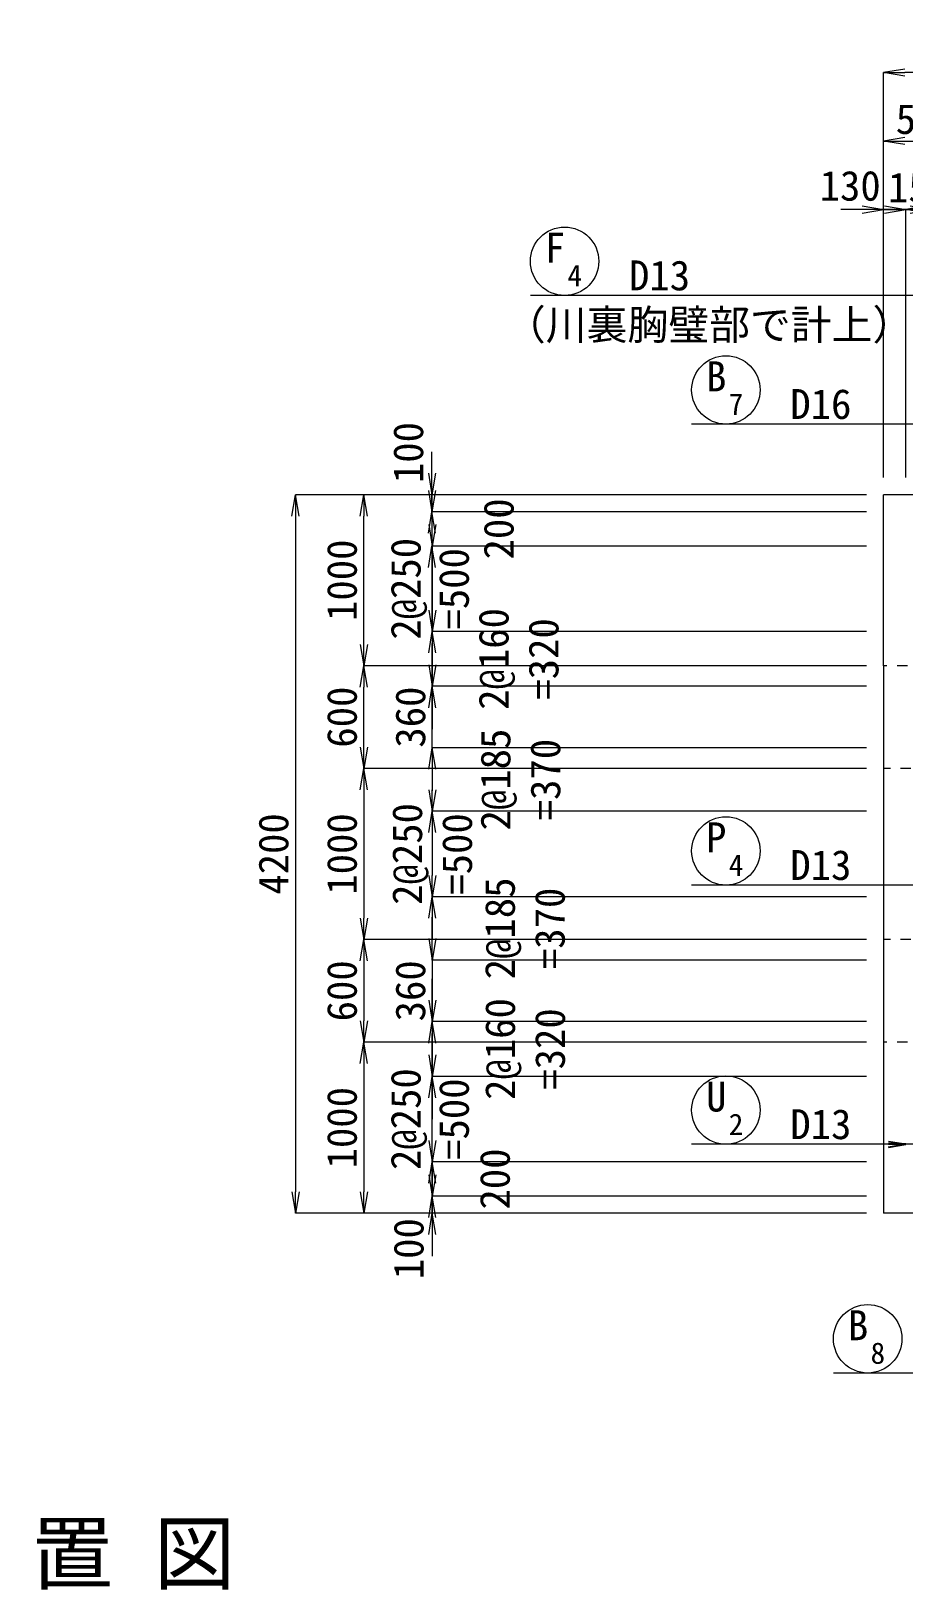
# Model space of a CAD drawing. Header units: millimetres. Extents: x 169470 to 758170, y -17820 to 11880.
# Drawn here: x 534693 to 539794, y -12513 to -3403 of the extents above; entities that cross this region are included whole.
import ezdxf
from ezdxf.enums import TextEntityAlignment as Align

# ---------------------------------------------------------------- set-up
doc = ezdxf.new("R2010")
doc.units = ezdxf.units.MM
doc.header["$LTSCALE"] = 50
doc.header["$PDSIZE"] = 300
doc.linetypes.add('SXF_跳び破線', pattern=[12, 6, -6])
doc.layers.get('Defpoints').update_dxf_attribs({"color": 151})
for name, color, linetype, lineweight in [('D-BGD', 7, 'Continuous', 13), ('D-STR-DIM', 7, 'Continuous', 13), ('D-STR-HTXT', 7, 'Continuous', 13), ('D-STR-TXT', 7, 'Continuous', 13)]:
    doc.layers.add(name, color=color, linetype=linetype, lineweight=lineweight)
doc.styles.add('MS ゴシック', font='MS Gothic.ttf')
doc.styles.add('YOKO_GOTHIC', font='MS Gothic.ttf')
doc.dimstyles.new('DIM-50', dxfattribs={"dimscale": 50, "dimtxt": 3.5, "dimasz": 2.5, "dimexe": 0, "dimexo": 2, "dimgap": 0.8, "dimtad": 1, "dimdec": 0, "dimzin": 1, "dimdsep": 46, "dimtxsty": 'MS ゴシック', "dimblk": 'OPEN', "dimcen": 0.1, "dimclrd": 256, "dimclre": 256, "dimclrt": 256, "dimaunit": 1, "dimadec": 3, "dimazin": 0, "dimtfac": 1, "dimtdec": 0, "dimtix": 1, "dimtmove": 2, "dimatfit": 3, "dimldrblk": 'OPEN', "dimfxl": 1, "dimlwd": -1, "dimlwe": -1, "dimarcsym": 2})
doc.dimstyles.new('S50', dxfattribs={"dimscale": 50, "dimtxt": 3.5, "dimasz": 2, "dimexe": 1, "dimexo": 1, "dimgap": 1, "dimtad": 1, "dimdec": 0, "dimzin": 1, "dimdsep": 46, "dimtxsty": 'YOKO_GOTHIC', "dimblk": 'OPEN', "dimcen": 0, "dimclrd": 256, "dimclre": 256, "dimclrt": 256, "dimaunit": 1, "dimadec": 3, "dimazin": 0, "dimtfac": 1, "dimtdec": 0, "dimtix": 1, "dimtmove": 2, "dimatfit": 3, "dimldrblk": 'OPEN', "dimfxl": 1, "dimlwd": -1, "dimlwe": -1, "dimarcsym": 0})

# ---------------------------------------------------------------- blocks, each defined once
blk = doc.blocks.new('_Open')
at = {"color": 0, "linetype": 'ByBlock', "lineweight": -2}
for p, q in [((-1, 0.167), (0, 0)), ((-1, -0.167), (0, 0)), ((0, 0), (-1, 0))]:
    blk.add_line(p, q, dxfattribs=at)
blk = doc.blocks.new('*D350')
at = {"layer": 'D-STR-DIM', "ltscale": 1500, "transparency": 16777216}
for p, q in [((537036.1, -5987.2), (537036.1, -5862.2)), ((539575.1, -6112.2), (537036.1, -6112.2)), ((537036.1, -6112.2), (537036.1, -6212.2)), ((539575.1, -6212.2), (537036.1, -6212.2)), ((537036.1, -6337.2), (537036.1, -6462.2))]:
    blk.add_line(p, q, dxfattribs=at)
at = {"layer": 'Defpoints', "color": 0, "ltscale": 1500, "transparency": 16777216}
for p in [(539675.1, -6112.2), (537036.1, -6212.2), (539675.1, -6212.2)]:
    blk.add_point(p, dxfattribs=at)
at = {"layer": 'D-STR-DIM', "ltscale": 1500, "transparency": 16777216, "xscale": 125, "yscale": 125, "zscale": 125}
for p, rotation in [((537036.1, -6112.2), 270), ((537036.1, -6212.2), 90)]:
    blk.add_blockref('_Open', p, dxfattribs=dict(at, rotation=rotation))
at = {"layer": 'D-STR-DIM', "ltscale": 1500, "transparency": 16777216, "insert": (536898.6, -5865.8), "char_height": 175, "attachment_point": 5, "rotation": 90, "style": 'MS ゴシック'}
blk.add_mtext('100', dxfattribs=at)
blk = doc.blocks.new('*D351')
at = {"layer": 'D-STR-DIM', "ltscale": 1500, "transparency": 16777216}
for p, q in [((537036.1, -6087.2), (537036.1, -5962.2)), ((539575.1, -6212.2), (537036.1, -6212.2)), ((537036.1, -6212.2), (537036.1, -6412.2)), ((539575.1, -6412.2), (537036.1, -6412.2)), ((537036.1, -6537.2), (537036.1, -6662.2))]:
    blk.add_line(p, q, dxfattribs=at)
at = {"layer": 'Defpoints', "color": 0, "ltscale": 1500, "transparency": 16777216}
for p in [(539675.1, -6212.2), (537036.1, -6412.2), (539675.1, -6412.2)]:
    blk.add_point(p, dxfattribs=at)
at = {"layer": 'D-STR-DIM', "ltscale": 1500, "transparency": 16777216, "xscale": 125, "yscale": 125, "zscale": 125}
for p, rotation in [((537036.1, -6212.2), 270), ((537036.1, -6412.2), 90)]:
    blk.add_blockref('_Open', p, dxfattribs=dict(at, rotation=rotation))
at = {"layer": 'D-STR-DIM', "ltscale": 1500, "transparency": 16777216, "insert": (537427, -6312.2), "char_height": 175, "attachment_point": 5, "rotation": 90, "style": 'MS ゴシック'}
blk.add_mtext('200', dxfattribs=at)
blk = doc.blocks.new('*D352')
at = {"layer": 'D-STR-DIM', "ltscale": 1500, "transparency": 16777216}
for p, q in [((537038.2, -6287.2), (537038.2, -6162.2)), ((539575.1, -6412.2), (537038.2, -6412.2)), ((537038.2, -6412.2), (537038.2, -6912.2)), ((539575.1, -6912.2), (537038.2, -6912.2)), ((537038.2, -7037.2), (537038.2, -7162.2))]:
    blk.add_line(p, q, dxfattribs=at)
at = {"layer": 'Defpoints', "color": 0, "ltscale": 1500, "transparency": 16777216}
for p in [(539675.1, -6412.2), (537038.2, -6912.2), (539675.1, -6912.2)]:
    blk.add_point(p, dxfattribs=at)
at = {"layer": 'D-STR-DIM', "ltscale": 1500, "transparency": 16777216, "xscale": 125, "yscale": 125, "zscale": 125}
for p, rotation in [((537038.2, -6412.2), 270), ((537038.2, -6912.2), 90)]:
    blk.add_blockref('_Open', p, dxfattribs=dict(at, rotation=rotation))
at = {"layer": 'D-STR-DIM', "ltscale": 1500, "transparency": 16777216, "char_height": 175, "attachment_point": 5, "rotation": 90, "style": 'MS ゴシック'}
for s, insert in [('2@250', (536901.4, -6662.2)), ('=500', (537165.7, -6662.2))]:
    blk.add_mtext(s, dxfattribs=dict(at, insert=insert))
blk = doc.blocks.new('*D353')
at = {"layer": 'D-STR-DIM', "ltscale": 1500, "transparency": 16777216}
for p, q in [((537038.2, -10087.2), (537038.2, -9962.2)), ((539575.1, -10212.2), (537038.2, -10212.2)), ((537038.2, -10312.2), (537038.2, -10212.2)), ((539575.1, -10312.2), (537038.2, -10312.2)), ((537038.2, -10437.2), (537038.2, -10562.2))]:
    blk.add_line(p, q, dxfattribs=at)
at = {"layer": 'Defpoints', "color": 0, "ltscale": 1500, "transparency": 16777216}
for p in [(537038.2, -10212.2), (539675.1, -10212.2), (539675.1, -10312.2)]:
    blk.add_point(p, dxfattribs=at)
at = {"layer": 'D-STR-DIM', "ltscale": 1500, "transparency": 16777216, "xscale": 125, "yscale": 125, "zscale": 125}
for p, rotation in [((537038.2, -10212.2), 270), ((537038.2, -10312.2), 90)]:
    blk.add_blockref('_Open', p, dxfattribs=dict(at, rotation=rotation))
at = {"layer": 'D-STR-DIM', "ltscale": 1500, "transparency": 16777216, "insert": (536900.7, -10519.4), "char_height": 175, "attachment_point": 5, "rotation": 90, "style": 'MS ゴシック'}
blk.add_mtext('100', dxfattribs=at)
blk = doc.blocks.new('*D354')
at = {"layer": 'D-STR-DIM', "ltscale": 1500, "transparency": 16777216}
for p, q in [((537038.2, -9887.2), (537038.2, -9762.2)), ((539575.1, -10012.2), (537038.2, -10012.2)), ((537038.2, -10212.2), (537038.2, -10012.2)), ((539575.1, -10212.2), (537038.2, -10212.2)), ((537038.2, -10337.2), (537038.2, -10462.2))]:
    blk.add_line(p, q, dxfattribs=at)
at = {"layer": 'Defpoints', "color": 0, "ltscale": 1500, "transparency": 16777216}
for p in [(537038.2, -10012.2), (539675.1, -10012.2), (539675.1, -10212.2)]:
    blk.add_point(p, dxfattribs=at)
at = {"layer": 'D-STR-DIM', "ltscale": 1500, "transparency": 16777216, "xscale": 125, "yscale": 125, "zscale": 125}
for p, rotation in [((537038.2, -10012.2), 270), ((537038.2, -10212.2), 90)]:
    blk.add_blockref('_Open', p, dxfattribs=dict(at, rotation=rotation))
at = {"layer": 'D-STR-DIM', "ltscale": 1500, "transparency": 16777216, "insert": (537404.8, -10112.2), "char_height": 175, "attachment_point": 5, "rotation": 90, "style": 'MS ゴシック'}
blk.add_mtext('200', dxfattribs=at)
blk = doc.blocks.new('*D355')
at = {"layer": 'D-STR-DIM', "ltscale": 1500, "transparency": 16777216}
for p, q in [((537038.2, -9387.2), (537038.2, -9262.2)), ((539575.1, -9512.2), (537038.2, -9512.2)), ((537038.2, -10012.2), (537038.2, -9512.2)), ((539575.1, -10012.2), (537038.2, -10012.2)), ((537038.2, -10137.2), (537038.2, -10262.2))]:
    blk.add_line(p, q, dxfattribs=at)
at = {"layer": 'Defpoints', "color": 0, "ltscale": 1500, "transparency": 16777216}
for p in [(537038.2, -9512.2), (539675.1, -9512.2), (539675.1, -10012.2)]:
    blk.add_point(p, dxfattribs=at)
at = {"layer": 'D-STR-DIM', "ltscale": 1500, "transparency": 16777216, "xscale": 125, "yscale": 125, "zscale": 125}
for p, rotation in [((537038.2, -9512.2), 270), ((537038.2, -10012.2), 90)]:
    blk.add_blockref('_Open', p, dxfattribs=dict(at, rotation=rotation))
at = {"layer": 'D-STR-DIM', "ltscale": 1500, "transparency": 16777216, "char_height": 175, "attachment_point": 5, "rotation": 90, "style": 'MS ゴシック'}
for s, insert in [('2@250', (536901.4, -9762.2)), ('=500', (537165.7, -9762.2))]:
    blk.add_mtext(s, dxfattribs=dict(at, insert=insert))
blk = doc.blocks.new('*D356')
at = {"layer": 'D-STR-DIM', "ltscale": 1500, "transparency": 16777216}
for p, q in [((539575.1, -7592.2), (537038.2, -7592.2)), ((537038.2, -7717.2), (537038.2, -7837.2)), ((539575.1, -7962.2), (537038.2, -7962.2))]:
    blk.add_line(p, q, dxfattribs=at)
at = {"layer": 'Defpoints', "color": 0, "ltscale": 1500, "transparency": 16777216}
for p in [(539675.1, -7592.2), (537038.2, -7962.2), (539675.1, -7962.2)]:
    blk.add_point(p, dxfattribs=at)
at = {"layer": 'D-STR-DIM', "ltscale": 1500, "transparency": 16777216, "xscale": 125, "yscale": 125, "zscale": 125}
for p, rotation in [((537038.2, -7592.2), 90), ((537038.2, -7962.2), 270)]:
    blk.add_blockref('_Open', p, dxfattribs=dict(at, rotation=rotation))
at = {"layer": 'D-STR-DIM', "ltscale": 1500, "transparency": 16777216, "insert": (537554.2, -7777.2), "char_height": 175, "attachment_point": 5, "rotation": 90, "style": 'MS ゴシック'}
blk.add_mtext('2@185\\P=370', dxfattribs=at)
blk = doc.blocks.new('*D357')
at = {"layer": 'D-STR-DIM', "ltscale": 1500, "transparency": 16777216}
for p, q in [((539575.1, -7962.2), (537038.2, -7962.2)), ((537038.2, -8087.2), (537038.2, -8337.2)), ((539575.1, -8462.2), (537038.2, -8462.2))]:
    blk.add_line(p, q, dxfattribs=at)
at = {"layer": 'Defpoints', "color": 0, "ltscale": 1500, "transparency": 16777216}
for p in [(539675.1, -7962.2), (537038.2, -8462.2), (539675.1, -8462.2)]:
    blk.add_point(p, dxfattribs=at)
at = {"layer": 'D-STR-DIM', "ltscale": 1500, "transparency": 16777216, "xscale": 125, "yscale": 125, "zscale": 125}
for p, rotation in [((537038.2, -7962.2), 90), ((537038.2, -8462.2), 270)]:
    blk.add_blockref('_Open', p, dxfattribs=dict(at, rotation=rotation))
at = {"layer": 'D-STR-DIM', "ltscale": 1500, "transparency": 16777216, "insert": (537038.2, -8212.2), "char_height": 175, "attachment_point": 5, "rotation": 90, "style": 'MS ゴシック'}
blk.add_mtext('2@250\\P=500', dxfattribs=at)
blk = doc.blocks.new('*D358')
at = {"layer": 'D-STR-DIM', "ltscale": 1500, "transparency": 16777216}
for p, q in [((539575.1, -8462.2), (537038.2, -8462.2)), ((537038.2, -8587.2), (537038.2, -8707.2)), ((539575.1, -8832.2), (537038.2, -8832.2))]:
    blk.add_line(p, q, dxfattribs=at)
at = {"layer": 'Defpoints', "color": 0, "ltscale": 1500, "transparency": 16777216}
for p in [(539675.1, -8462.2), (537038.2, -8832.2), (539675.1, -8832.2)]:
    blk.add_point(p, dxfattribs=at)
at = {"layer": 'D-STR-DIM', "ltscale": 1500, "transparency": 16777216, "xscale": 125, "yscale": 125, "zscale": 125}
for p, rotation in [((537038.2, -8462.2), 90), ((537038.2, -8832.2), 270)]:
    blk.add_blockref('_Open', p, dxfattribs=dict(at, rotation=rotation))
at = {"layer": 'D-STR-DIM', "ltscale": 1500, "transparency": 16777216, "insert": (537580.2, -8647.2), "char_height": 175, "attachment_point": 5, "rotation": 90, "style": 'MS ゴシック'}
blk.add_mtext('2@185\\P=370', dxfattribs=at)
blk = doc.blocks.new('*D359')
at = {"layer": 'D-STR-DIM', "ltscale": 1500, "transparency": 16777216}
for p, q in [((537038.2, -8707.2), (537038.2, -8582.2)), ((539575.1, -8832.2), (537038.2, -8832.2)), ((537038.2, -8832.2), (537038.2, -9192.2)), ((539575.1, -9192.2), (537038.2, -9192.2)), ((537038.2, -9317.2), (537038.2, -9442.2))]:
    blk.add_line(p, q, dxfattribs=at)
at = {"layer": 'Defpoints', "color": 0, "ltscale": 1500, "transparency": 16777216}
for p in [(539675.1, -8832.2), (537038.2, -9192.2), (539675.1, -9192.2)]:
    blk.add_point(p, dxfattribs=at)
at = {"layer": 'D-STR-DIM', "ltscale": 1500, "transparency": 16777216, "xscale": 125, "yscale": 125, "zscale": 125}
for p, rotation in [((537038.2, -8832.2), 270), ((537038.2, -9192.2), 90)]:
    blk.add_blockref('_Open', p, dxfattribs=dict(at, rotation=rotation))
at = {"layer": 'D-STR-DIM', "ltscale": 1500, "transparency": 16777216, "insert": (536910.7, -9012.2), "char_height": 175, "attachment_point": 5, "rotation": 90, "style": 'MS ゴシック'}
blk.add_mtext('360', dxfattribs=at)
blk = doc.blocks.new('*D360')
at = {"layer": 'D-STR-DIM', "ltscale": 1500, "transparency": 16777216}
for p, q in [((539575.1, -9312.2), (536638.2, -9312.2)), ((536638.2, -9437.2), (536638.2, -10187.2)), ((539575.1, -10312.2), (536638.2, -10312.2))]:
    blk.add_line(p, q, dxfattribs=at)
at = {"layer": 'Defpoints', "color": 0, "ltscale": 1500, "transparency": 16777216}
for p in [(539675.1, -9312.2), (536638.2, -10312.2), (539675.1, -10312.2)]:
    blk.add_point(p, dxfattribs=at)
at = {"layer": 'D-STR-DIM', "ltscale": 1500, "transparency": 16777216, "xscale": 125, "yscale": 125, "zscale": 125}
for p, rotation in [((536638.2, -9312.2), 90), ((536638.2, -10312.2), 270)]:
    blk.add_blockref('_Open', p, dxfattribs=dict(at, rotation=rotation))
at = {"layer": 'D-STR-DIM', "ltscale": 1500, "transparency": 16777216, "insert": (536510.7, -9812.2), "char_height": 175, "attachment_point": 5, "rotation": 90, "style": 'MS ゴシック'}
blk.add_mtext('1000', dxfattribs=at)
blk = doc.blocks.new('*D361')
at = {"layer": 'D-STR-DIM', "ltscale": 1500, "transparency": 16777216}
for p, q in [((539575.1, -7112.2), (536638.2, -7112.2)), ((536638.2, -7587.2), (536638.2, -7237.2)), ((539575.1, -7712.2), (536638.2, -7712.2))]:
    blk.add_line(p, q, dxfattribs=at)
at = {"layer": 'Defpoints', "color": 0, "ltscale": 1500, "transparency": 16777216}
for p in [(536638.2, -7112.2), (539675.1, -7112.2), (539675.1, -7712.2)]:
    blk.add_point(p, dxfattribs=at)
at = {"layer": 'D-STR-DIM', "ltscale": 1500, "transparency": 16777216, "xscale": 125, "yscale": 125, "zscale": 125}
for p, rotation in [((536638.2, -7112.2), 90), ((536638.2, -7712.2), 270)]:
    blk.add_blockref('_Open', p, dxfattribs=dict(at, rotation=rotation))
at = {"layer": 'D-STR-DIM', "ltscale": 1500, "transparency": 16777216, "insert": (536510.7, -7412.2), "char_height": 175, "attachment_point": 5, "rotation": 90, "style": 'MS ゴシック'}
blk.add_mtext('600', dxfattribs=at)
blk = doc.blocks.new('*D362')
at = {"layer": 'D-STR-DIM', "ltscale": 1500, "transparency": 16777216}
for p, q in [((539575.1, -6112.2), (536638.2, -6112.2)), ((536638.2, -6987.2), (536638.2, -6237.2)), ((539575.1, -7112.2), (536638.2, -7112.2))]:
    blk.add_line(p, q, dxfattribs=at)
at = {"layer": 'Defpoints', "color": 0, "ltscale": 1500, "transparency": 16777216}
for p in [(536638.2, -6112.2), (539675.1, -6112.2), (539675.1, -7112.2)]:
    blk.add_point(p, dxfattribs=at)
at = {"layer": 'D-STR-DIM', "ltscale": 1500, "transparency": 16777216, "xscale": 125, "yscale": 125, "zscale": 125}
for p, rotation in [((536638.2, -6112.2), 90), ((536638.2, -7112.2), 270)]:
    blk.add_blockref('_Open', p, dxfattribs=dict(at, rotation=rotation))
at = {"layer": 'D-STR-DIM', "ltscale": 1500, "transparency": 16777216, "insert": (536510.7, -6612.2), "char_height": 175, "attachment_point": 5, "rotation": 90, "style": 'MS ゴシック'}
blk.add_mtext('1000', dxfattribs=at)
blk = doc.blocks.new('*D363')
at = {"layer": 'D-STR-DIM', "ltscale": 1500, "transparency": 16777216}
for p, q in [((539575.1, -6112.2), (536238.2, -6112.2)), ((536238.2, -6237.2), (536238.2, -10187.2)), ((539575.1, -10312.2), (536238.2, -10312.2))]:
    blk.add_line(p, q, dxfattribs=at)
at = {"layer": 'Defpoints', "color": 0, "ltscale": 1500, "transparency": 16777216}
for p in [(539675.1, -6112.2), (536238.2, -10312.2), (539675.1, -10312.2)]:
    blk.add_point(p, dxfattribs=at)
at = {"layer": 'D-STR-DIM', "ltscale": 1500, "transparency": 16777216, "xscale": 125, "yscale": 125, "zscale": 125}
for p, rotation in [((536238.2, -6112.2), 90), ((536238.2, -10312.2), 270)]:
    blk.add_blockref('_Open', p, dxfattribs=dict(at, rotation=rotation))
at = {"layer": 'D-STR-DIM', "ltscale": 1500, "transparency": 16777216, "insert": (536110.7, -8212.2), "char_height": 175, "attachment_point": 5, "rotation": 90, "style": 'MS ゴシック'}
blk.add_mtext('4200', dxfattribs=at)
blk = doc.blocks.new('*D364')
at = {"layer": 'D-STR-DIM', "ltscale": 1500, "transparency": 16777216}
for p, q in [((537038.2, -7107.2), (537038.2, -6982.2)), ((539575.1, -7232.2), (537038.2, -7232.2)), ((537038.2, -7592.2), (537038.2, -7232.2)), ((539575.1, -7592.2), (537038.2, -7592.2)), ((537038.2, -7717.2), (537038.2, -7842.2))]:
    blk.add_line(p, q, dxfattribs=at)
at = {"layer": 'Defpoints', "color": 0, "ltscale": 1500, "transparency": 16777216}
for p in [(537038.2, -7232.2), (539675.1, -7232.2), (539675.1, -7592.2)]:
    blk.add_point(p, dxfattribs=at)
at = {"layer": 'D-STR-DIM', "ltscale": 1500, "transparency": 16777216, "xscale": 125, "yscale": 125, "zscale": 125}
for p, rotation in [((537038.2, -7232.2), 270), ((537038.2, -7592.2), 90)]:
    blk.add_blockref('_Open', p, dxfattribs=dict(at, rotation=rotation))
at = {"layer": 'D-STR-DIM', "ltscale": 1500, "transparency": 16777216, "insert": (536910.7, -7412.2), "char_height": 175, "attachment_point": 5, "rotation": 90, "style": 'MS ゴシック'}
blk.add_mtext('360', dxfattribs=at)
blk = doc.blocks.new('*D365')
at = {"layer": 'D-STR-DIM', "ltscale": 1500, "transparency": 16777216}
for p, q in [((539550.1, -4445), (539425.1, -4445)), ((539675.1, -6012.2), (539675.1, -4445)), ((539675.1, -4445), (539805.1, -4445)), ((539805.1, -6012.2), (539805.1, -4445)), ((539930.1, -4445), (540055.1, -4445))]:
    blk.add_line(p, q, dxfattribs=at)
at = {"layer": 'Defpoints', "color": 0, "ltscale": 1500, "transparency": 16777216}
for p in [(539805.1, -4445), (539675.1, -6112.2), (539805.1, -6112.2)]:
    blk.add_point(p, dxfattribs=at)
at = {"layer": 'D-STR-DIM', "ltscale": 1500, "transparency": 16777216, "xscale": 125, "yscale": 125, "zscale": 125}
blk.add_blockref('_Open', (539675.1, -4445), dxfattribs=at)
at = {"layer": 'D-STR-DIM', "ltscale": 1500, "transparency": 16777216, "xscale": 125, "yscale": 125, "zscale": 125, "rotation": 180}
blk.add_blockref('_Open', (539805.1, -4445), dxfattribs=at)
at = {"layer": 'D-STR-DIM', "ltscale": 1500, "transparency": 16777216, "insert": (539480.4, -4307.5), "char_height": 175, "attachment_point": 5, "style": 'MS ゴシック'}
blk.add_mtext('130', dxfattribs=at)
blk = doc.blocks.new('*D366')
at = {"layer": 'D-STR-DIM', "ltscale": 1500, "transparency": 16777216}
for p, q in [((539680.1, -4445), (539555.1, -4445)), ((539805.1, -6012.2), (539805.1, -4445)), ((539805.1, -4445), (539955.1, -4445)), ((539955.1, -6012.2), (539955.1, -4445)), ((540080.1, -4445), (540205.1, -4445))]:
    blk.add_line(p, q, dxfattribs=at)
at = {"layer": 'Defpoints', "color": 0, "ltscale": 1500, "transparency": 16777216}
for p in [(539955.1, -4445), (539805.1, -6112.2), (539955.1, -6112.2)]:
    blk.add_point(p, dxfattribs=at)
at = {"layer": 'D-STR-DIM', "ltscale": 1500, "transparency": 16777216, "xscale": 125, "yscale": 125, "zscale": 125}
blk.add_blockref('_Open', (539805.1, -4445), dxfattribs=at)
at = {"layer": 'D-STR-DIM', "ltscale": 1500, "transparency": 16777216, "xscale": 125, "yscale": 125, "zscale": 125, "rotation": 180}
blk.add_blockref('_Open', (539955.1, -4445), dxfattribs=at)
at = {"layer": 'D-STR-DIM', "ltscale": 1500, "transparency": 16777216, "insert": (539880.1, -4317.5), "char_height": 175, "attachment_point": 5, "style": 'MS ゴシック'}
blk.add_mtext('150', dxfattribs=at)
blk = doc.blocks.new('*D367')
at = {"layer": 'D-STR-DIM', "ltscale": 1500, "transparency": 16777216}
for p, q in [((539830.1, -4445), (539705.1, -4445)), ((539955.1, -6012.2), (539955.1, -4445)), ((539955.1, -4445), (540125.1, -4445)), ((540125.1, -6012.2), (540125.1, -4445)), ((540250.1, -4445), (540375.1, -4445))]:
    blk.add_line(p, q, dxfattribs=at)
at = {"layer": 'Defpoints', "color": 0, "ltscale": 1500, "transparency": 16777216}
for p in [(540125.1, -4445), (539955.1, -6112.2), (540125.1, -6112.2)]:
    blk.add_point(p, dxfattribs=at)
at = {"layer": 'D-STR-DIM', "ltscale": 1500, "transparency": 16777216, "xscale": 125, "yscale": 125, "zscale": 125}
blk.add_blockref('_Open', (539955.1, -4445), dxfattribs=at)
at = {"layer": 'D-STR-DIM', "ltscale": 1500, "transparency": 16777216, "xscale": 125, "yscale": 125, "zscale": 125, "rotation": 180}
blk.add_blockref('_Open', (540125.1, -4445), dxfattribs=at)
at = {"layer": 'D-STR-DIM', "ltscale": 1500, "transparency": 16777216, "insert": (540040.1, -4780.2), "char_height": 175, "attachment_point": 5, "style": 'MS ゴシック'}
blk.add_mtext('170', dxfattribs=at)
blk = doc.blocks.new('*D372')
at = {"layer": 'D-STR-DIM', "ltscale": 1500, "transparency": 16777216}
for p, q in [((539675.1, -6012.2), (539675.1, -3645)), ((541450.1, -3645), (539800.1, -3645)), ((541575.1, -6012.2), (541575.1, -3645))]:
    blk.add_line(p, q, dxfattribs=at)
at = {"layer": 'Defpoints', "color": 0, "ltscale": 1500, "transparency": 16777216}
for p in [(539675.1, -3645), (539675.1, -6112.2), (541575.1, -6112.2)]:
    blk.add_point(p, dxfattribs=at)
at = {"layer": 'D-STR-DIM', "ltscale": 1500, "transparency": 16777216, "xscale": 125, "yscale": 125, "zscale": 125, "rotation": 180}
blk.add_blockref('_Open', (539675.1, -3645), dxfattribs=at)
at = {"layer": 'D-STR-DIM', "ltscale": 1500, "transparency": 16777216, "xscale": 125, "yscale": 125, "zscale": 125}
blk.add_blockref('_Open', (541575.1, -3645), dxfattribs=at)
at = {"layer": 'D-STR-DIM', "ltscale": 1500, "transparency": 16777216, "insert": (540625.1, -3517.5), "char_height": 175, "attachment_point": 5, "style": 'MS ゴシック'}
blk.add_mtext('1900', dxfattribs=at)
blk = doc.blocks.new('*D1840')
at = {"layer": 'D-STR-DIM', "ltscale": 1500, "transparency": 16777216}
for p, q in [((539575.1, -7712.2), (536638.2, -7712.2)), ((536638.2, -7837.2), (536638.2, -8587.2)), ((539575.1, -8712.2), (536638.2, -8712.2))]:
    blk.add_line(p, q, dxfattribs=at)
at = {"layer": 'Defpoints', "color": 0, "ltscale": 1500, "transparency": 16777216}
for p in [(539675.1, -7712.2), (536638.2, -8712.2), (539675.1, -8712.2)]:
    blk.add_point(p, dxfattribs=at)
at = {"layer": 'D-STR-DIM', "ltscale": 1500, "transparency": 16777216, "xscale": 125, "yscale": 125, "zscale": 125}
for p, rotation in [((536638.2, -7712.2), 90), ((536638.2, -8712.2), 270)]:
    blk.add_blockref('_Open', p, dxfattribs=dict(at, rotation=rotation))
at = {"layer": 'D-STR-DIM', "ltscale": 1500, "transparency": 16777216, "insert": (536510.7, -8212.2), "char_height": 175, "attachment_point": 5, "rotation": 90, "style": 'MS ゴシック'}
blk.add_mtext('1000', dxfattribs=at)
blk = doc.blocks.new('*D1841')
at = {"layer": 'D-STR-DIM', "ltscale": 1500, "transparency": 16777216}
for p, q in [((539575.1, -8712.2), (536638.2, -8712.2)), ((536638.2, -8837.2), (536638.2, -9187.2)), ((539575.1, -9312.2), (536638.2, -9312.2))]:
    blk.add_line(p, q, dxfattribs=at)
at = {"layer": 'Defpoints', "color": 0, "ltscale": 1500, "transparency": 16777216}
for p in [(539675.1, -8712.2), (536638.2, -9312.2), (539675.1, -9312.2)]:
    blk.add_point(p, dxfattribs=at)
at = {"layer": 'D-STR-DIM', "ltscale": 1500, "transparency": 16777216, "xscale": 125, "yscale": 125, "zscale": 125}
for p, rotation in [((536638.2, -8712.2), 90), ((536638.2, -9312.2), 270)]:
    blk.add_blockref('_Open', p, dxfattribs=dict(at, rotation=rotation))
at = {"layer": 'D-STR-DIM', "ltscale": 1500, "transparency": 16777216, "insert": (536510.7, -9012.2), "char_height": 175, "attachment_point": 5, "rotation": 90, "style": 'MS ゴシック'}
blk.add_mtext('600', dxfattribs=at)
blk = doc.blocks.new('*D389')
at = {"layer": 'D-STR-DIM', "ltscale": 1500, "transparency": 16777216}
for p, q in [((537038.2, -9067.2), (537038.2, -8942.2)), ((539575.1, -9192.2), (537038.2, -9192.2)), ((537038.2, -9192.2), (537038.2, -9512.2)), ((539575.1, -9512.2), (537038.2, -9512.2)), ((537038.2, -9637.2), (537038.2, -9762.2))]:
    blk.add_line(p, q, dxfattribs=at)
at = {"layer": 'Defpoints', "color": 0, "ltscale": 1500, "transparency": 16777216}
for p in [(539675.1, -9192.2), (537038.2, -9512.2), (539675.1, -9512.2)]:
    blk.add_point(p, dxfattribs=at)
at = {"layer": 'D-STR-DIM', "ltscale": 1500, "transparency": 16777216, "xscale": 125, "yscale": 125, "zscale": 125}
for p, rotation in [((537038.2, -9192.2), 270), ((537038.2, -9512.2), 90)]:
    blk.add_blockref('_Open', p, dxfattribs=dict(at, rotation=rotation))
at = {"layer": 'D-STR-DIM', "ltscale": 1500, "transparency": 16777216, "insert": (537581.3, -9352.2), "char_height": 175, "attachment_point": 5, "rotation": 90, "style": 'MS ゴシック'}
blk.add_mtext('2@160\\P=320', dxfattribs=at)
blk = doc.blocks.new('*D390')
at = {"layer": 'D-STR-DIM', "ltscale": 1500, "transparency": 16777216}
for p, q in [((537038.2, -6787.2), (537038.2, -6662.2)), ((539575.1, -6912.2), (537038.2, -6912.2)), ((537038.2, -6912.2), (537038.2, -7232.2)), ((539575.1, -7232.2), (537038.2, -7232.2)), ((537038.2, -7357.2), (537038.2, -7482.2))]:
    blk.add_line(p, q, dxfattribs=at)
at = {"layer": 'Defpoints', "color": 0, "ltscale": 1500, "transparency": 16777216}
for p in [(539675.1, -6912.2), (537038.2, -7232.2), (539675.1, -7232.2)]:
    blk.add_point(p, dxfattribs=at)
at = {"layer": 'D-STR-DIM', "ltscale": 1500, "transparency": 16777216, "xscale": 125, "yscale": 125, "zscale": 125}
for p, rotation in [((537038.2, -6912.2), 270), ((537038.2, -7232.2), 90)]:
    blk.add_blockref('_Open', p, dxfattribs=dict(at, rotation=rotation))
at = {"layer": 'D-STR-DIM', "ltscale": 1500, "transparency": 16777216, "insert": (537543.5, -7072.2), "char_height": 175, "attachment_point": 5, "rotation": 90, "style": 'MS ゴシック'}
blk.add_mtext('2@160\\P=320', dxfattribs=at)
blk = doc.blocks.new('*D1779')
at = {"layer": 'D-STR-DIM', "ltscale": 1500, "transparency": 16777216}
for p, q in [((539675.1, -6012.2), (539675.1, -4045)), ((539800.1, -4045), (540050.1, -4045)), ((540175.1, -6012.2), (540175.1, -4045))]:
    blk.add_line(p, q, dxfattribs=at)
at = {"layer": 'Defpoints', "color": 0, "ltscale": 1500, "transparency": 16777216}
for p in [(540175.1, -4045), (539675.1, -6112.2), (540175.1, -6112.2)]:
    blk.add_point(p, dxfattribs=at)
at = {"layer": 'D-STR-DIM', "ltscale": 1500, "transparency": 16777216, "xscale": 125, "yscale": 125, "zscale": 125, "rotation": 180}
blk.add_blockref('_Open', (539675.1, -4045), dxfattribs=at)
at = {"layer": 'D-STR-DIM', "ltscale": 1500, "transparency": 16777216, "xscale": 125, "yscale": 125, "zscale": 125}
blk.add_blockref('_Open', (540175.1, -4045), dxfattribs=at)
at = {"layer": 'D-STR-DIM', "ltscale": 1500, "transparency": 16777216, "insert": (539925.1, -3917.5), "char_height": 175, "attachment_point": 5, "style": 'MS ゴシック'}
blk.add_mtext('500', dxfattribs=at)

msp = doc.modelspace()

# ---------------------------------------------------------------- linework, layer by layer
at = {"layer": 'D-BGD'}
for p, q in [((541575.15, -6112.23), (539675.15, -6112.23)), ((539675.15, -7112.23), (539675.15, -6112.23)), ((539675.15, -7112.23), (539675.15, -9312.23)), ((539675.15, -9312.23), (539675.15, -10312.23)), ((541575.15, -10312.23), (539675.15, -10312.23))]:
    msp.add_line(p, q, dxfattribs=at)
at = {"layer": 'D-BGD', "linetype": 'SXF_跳び破線', "ltscale": 0.2}
for p, q in [((540175.15, -7112.23), (539675.15, -7112.23)), ((540075.15, -7712.23), (539675.15, -7712.23)), ((540075.15, -8712.23), (539675.15, -8712.23)), ((540175.15, -9312.23), (539675.15, -9312.23))]:
    msp.add_line(p, q, dxfattribs=at)
at = {"layer": 'D-STR-HTXT', "color": 4}
msp.add_circle((537811.23, -4747.7), 200, dxfattribs=at)
at = {"layer": 'D-STR-HTXT'}
for centre in [(538753.89, -5499.55), (538753.89, -8194.17), (538753.89, -9709.01), (539582.83, -11046.14)]:
    msp.add_circle(centre, 200, dxfattribs=at)

# ---------------------------------------------------------------- texts
at = {"layer": 'D-STR-TXT', "color": 4, "style": 'YOKO_GOTHIC'}
for s, height, p in [('F', 175, (537754.96, -4756.02)), ('4', 125, (537870.62, -4893.82))]:
    msp.add_text(s, height=height, dxfattribs=at).set_placement(p, align=Align.CENTER)
at = {"layer": 'D-STR-TXT', "style": 'YOKO_GOTHIC'}
for s, p in [('D13', (538187.76, -4917.7)), ('（川裏胸璧部で計上）', (537462.47, -5206.01)), ('D16', (539130.41, -5669.55)), ('D13', (539130.41, -8364.17)), ('D13', (539130.41, -9879.01))]:
    msp.add_text(s, height=175, dxfattribs=at).set_placement(p)
for s, height, p in [('B', 175, (538697.62, -5507.86)), ('7', 125, (538813.28, -5645.67)), ('P', 175, (538697.62, -8202.49)), ('4', 125, (538813.28, -8340.29)), ('U', 175, (538697.62, -9717.32)), ('2', 125, (538813.28, -9855.13)), ('B', 175, (539526.56, -11054.45)), ('8', 125, (539642.22, -11192.26)), ('位 置 図', 350, (534933.2, -12474.76))]:
    msp.add_text(s, height=height, dxfattribs=at).set_placement(p, align=Align.CENTER)

# ---------------------------------------------------------------- dimensions: what is measured, and where the dimension line sits
at = {"layer": 'D-STR-DIM', "ltscale": 1500}
for base, p1, p2, picture, middle in [((539675.15, -3645.04), (541575.15, -6112.23), (539675.15, -6112.23), '*D372', (540625.15, -3517.54)), ((540175.15, -4045.04), (539675.15, -6112.23), (540175.15, -6112.23), '*D1779', (539925.15, -3917.54)), ((539955.15, -4445.04), (539805.15, -6112.23), (539955.15, -6112.23), '*D366', (539880.15, -4317.54))]:
    dim = msp.add_linear_dim(base=base, p1=p1, p2=p2, dimstyle='DIM-50', dxfattribs=at)
    dim.commit()
    dim.dimension.update_dxf_attribs({"geometry": picture, "text_midpoint": middle})
for base, p1, p2, picture, middle in [((539805.15, -4445.04), (539675.15, -6112.23), (539805.15, -6112.23), '*D365', (539480.42, -4307.54)), ((540125.15, -4445.04), (539955.15, -6112.23), (540125.15, -6112.23), '*D367', (540040.15, -4780.22))]:
    dim = msp.add_linear_dim(base=base, p1=p1, p2=p2, dimstyle='DIM-50', dxfattribs=at)
    dim.commit()
    dim.dimension.update_dxf_attribs({"geometry": picture, "text_midpoint": middle, "dimtype": 160})
for base, p1, p2, angle, picture, middle in [((537036.13, -6212.23), (539675.15, -6112.23), (539675.15, -6212.23), 270, '*D350', (536898.63, -5865.76)), ((537036.13, -6412.23), (539675.15, -6212.23), (539675.15, -6412.23), 270, '*D351', (537426.97, -6312.23)), ((537038.24, -10012.23), (539675.15, -10212.23), (539675.15, -10012.23), 90, '*D354', (537404.82, -10112.23)), ((537038.24, -10212.23), (539675.15, -10312.23), (539675.15, -10212.23), 90, '*D353', (536900.74, -10519.35))]:
    dim = msp.add_linear_dim(base=base, p1=p1, p2=p2, angle=angle, dimstyle='DIM-50', dxfattribs=at)
    dim.commit()
    dim.dimension.update_dxf_attribs({"geometry": picture, "text_midpoint": middle, "dimtype": 160})
for base, p1, p2, angle, picture, middle in [((536238.24, -10312.23), (539675.15, -6112.23), (539675.15, -10312.23), 270, '*D363', (536110.74, -8212.23)), ((536638.24, -6112.23), (539675.15, -7112.23), (539675.15, -6112.23), 270, '*D362', (536510.74, -6612.23)), ((537038.24, -7232.23), (539675.15, -7592.23), (539675.15, -7232.23), 90, '*D364', (536910.74, -7412.23)), ((536638.24, -7112.23), (539675.15, -7712.23), (539675.15, -7112.23), 270, '*D361', (536510.74, -7412.23)), ((536638.24, -8712.23), (539675.15, -7712.23), (539675.15, -8712.23), 270, '*D1840', (536510.74, -8212.23)), ((537038.24, -9192.23), (539675.15, -8832.23), (539675.15, -9192.23), 270, '*D359', (536910.74, -9012.23)), ((536638.24, -9312.23), (539675.15, -8712.23), (539675.15, -9312.23), 270, '*D1841', (536510.74, -9012.23)), ((536638.24, -10312.23), (539675.15, -9312.23), (539675.15, -10312.23), 270, '*D360', (536510.74, -9812.23))]:
    dim = msp.add_linear_dim(base=base, p1=p1, p2=p2, angle=angle, dimstyle='DIM-50', dxfattribs=at)
    dim.commit()
    dim.dimension.update_dxf_attribs({"geometry": picture, "text_midpoint": middle})
for base, p1, p2, angle, picture, middle in [((537038.24, -6912.23), (539675.15, -6412.23), (539675.15, -6912.23), 270, '*D352', (537038.24, -6662.23)), ((537038.24, -9512.23), (539675.15, -10012.23), (539675.15, -9512.23), 90, '*D355', (537038.24, -9762.23))]:
    dim = msp.add_linear_dim(base=base, p1=p1, p2=p2, angle=angle, text='2@250\\X=<>', dimstyle='DIM-50', dxfattribs=at)
    dim.commit()
    dim.dimension.update_dxf_attribs({"geometry": picture, "text_midpoint": middle})
for base, p1, p2, angle, text, picture, middle in [((537038.24, -7232.23), (539675.15, -6912.23), (539675.15, -7232.23), 90, '2@160\\P=<>', '*D390', (537543.49, -7072.23)), ((537038.24, -7962.23), (539675.15, -7592.23), (539675.15, -7962.23), 270, '2@185\\P=<>', '*D356', (537554.17, -7777.23)), ((537038.24, -8462.23), (539675.15, -7962.23), (539675.15, -8462.23), 270, '2@250\\P=<>', '*D357', (537038.24, -8212.23)), ((537038.24, -8832.23), (539675.15, -8462.23), (539675.15, -8832.23), 270, '2@185\\P=<>', '*D358', (537580.23, -8647.23)), ((537038.24, -9512.23), (539675.15, -9192.23), (539675.15, -9512.23), 90, '2@160\\P=<>', '*D389', (537581.31, -9352.23))]:
    dim = msp.add_linear_dim(base=base, p1=p1, p2=p2, angle=angle, text=text, dimstyle='DIM-50', dxfattribs=at)
    dim.commit()
    dim.dimension.update_dxf_attribs({"geometry": picture, "text_midpoint": middle, "dimtype": 160})

# ---------------------------------------------------------------- leaders
at = {"layer": 'D-STR-HTXT'}
for points in [[(540385.31, -6912.23), (540385.31, -4947.7), (537611.23, -4947.7)], [(540043.24, -9192.23), (540043.24, -5699.55), (538553.89, -5699.55)], [(540382.83, -7592.23), (540382.83, -11246.14), (539382.83, -11246.14)], [(540455.15, -8394.17), (538553.89, -8394.17)], [(540125.15, -9909.01), (538553.89, -9909.01)], [(539805.15, -9909.01), (539482.38, -9909.01)], [(539955.15, -9909.01), (539612.38, -9909.01)]]:
    msp.add_leader(points, dimstyle='S50', dxfattribs=at)

doc.saveas('drawing.dxf')
